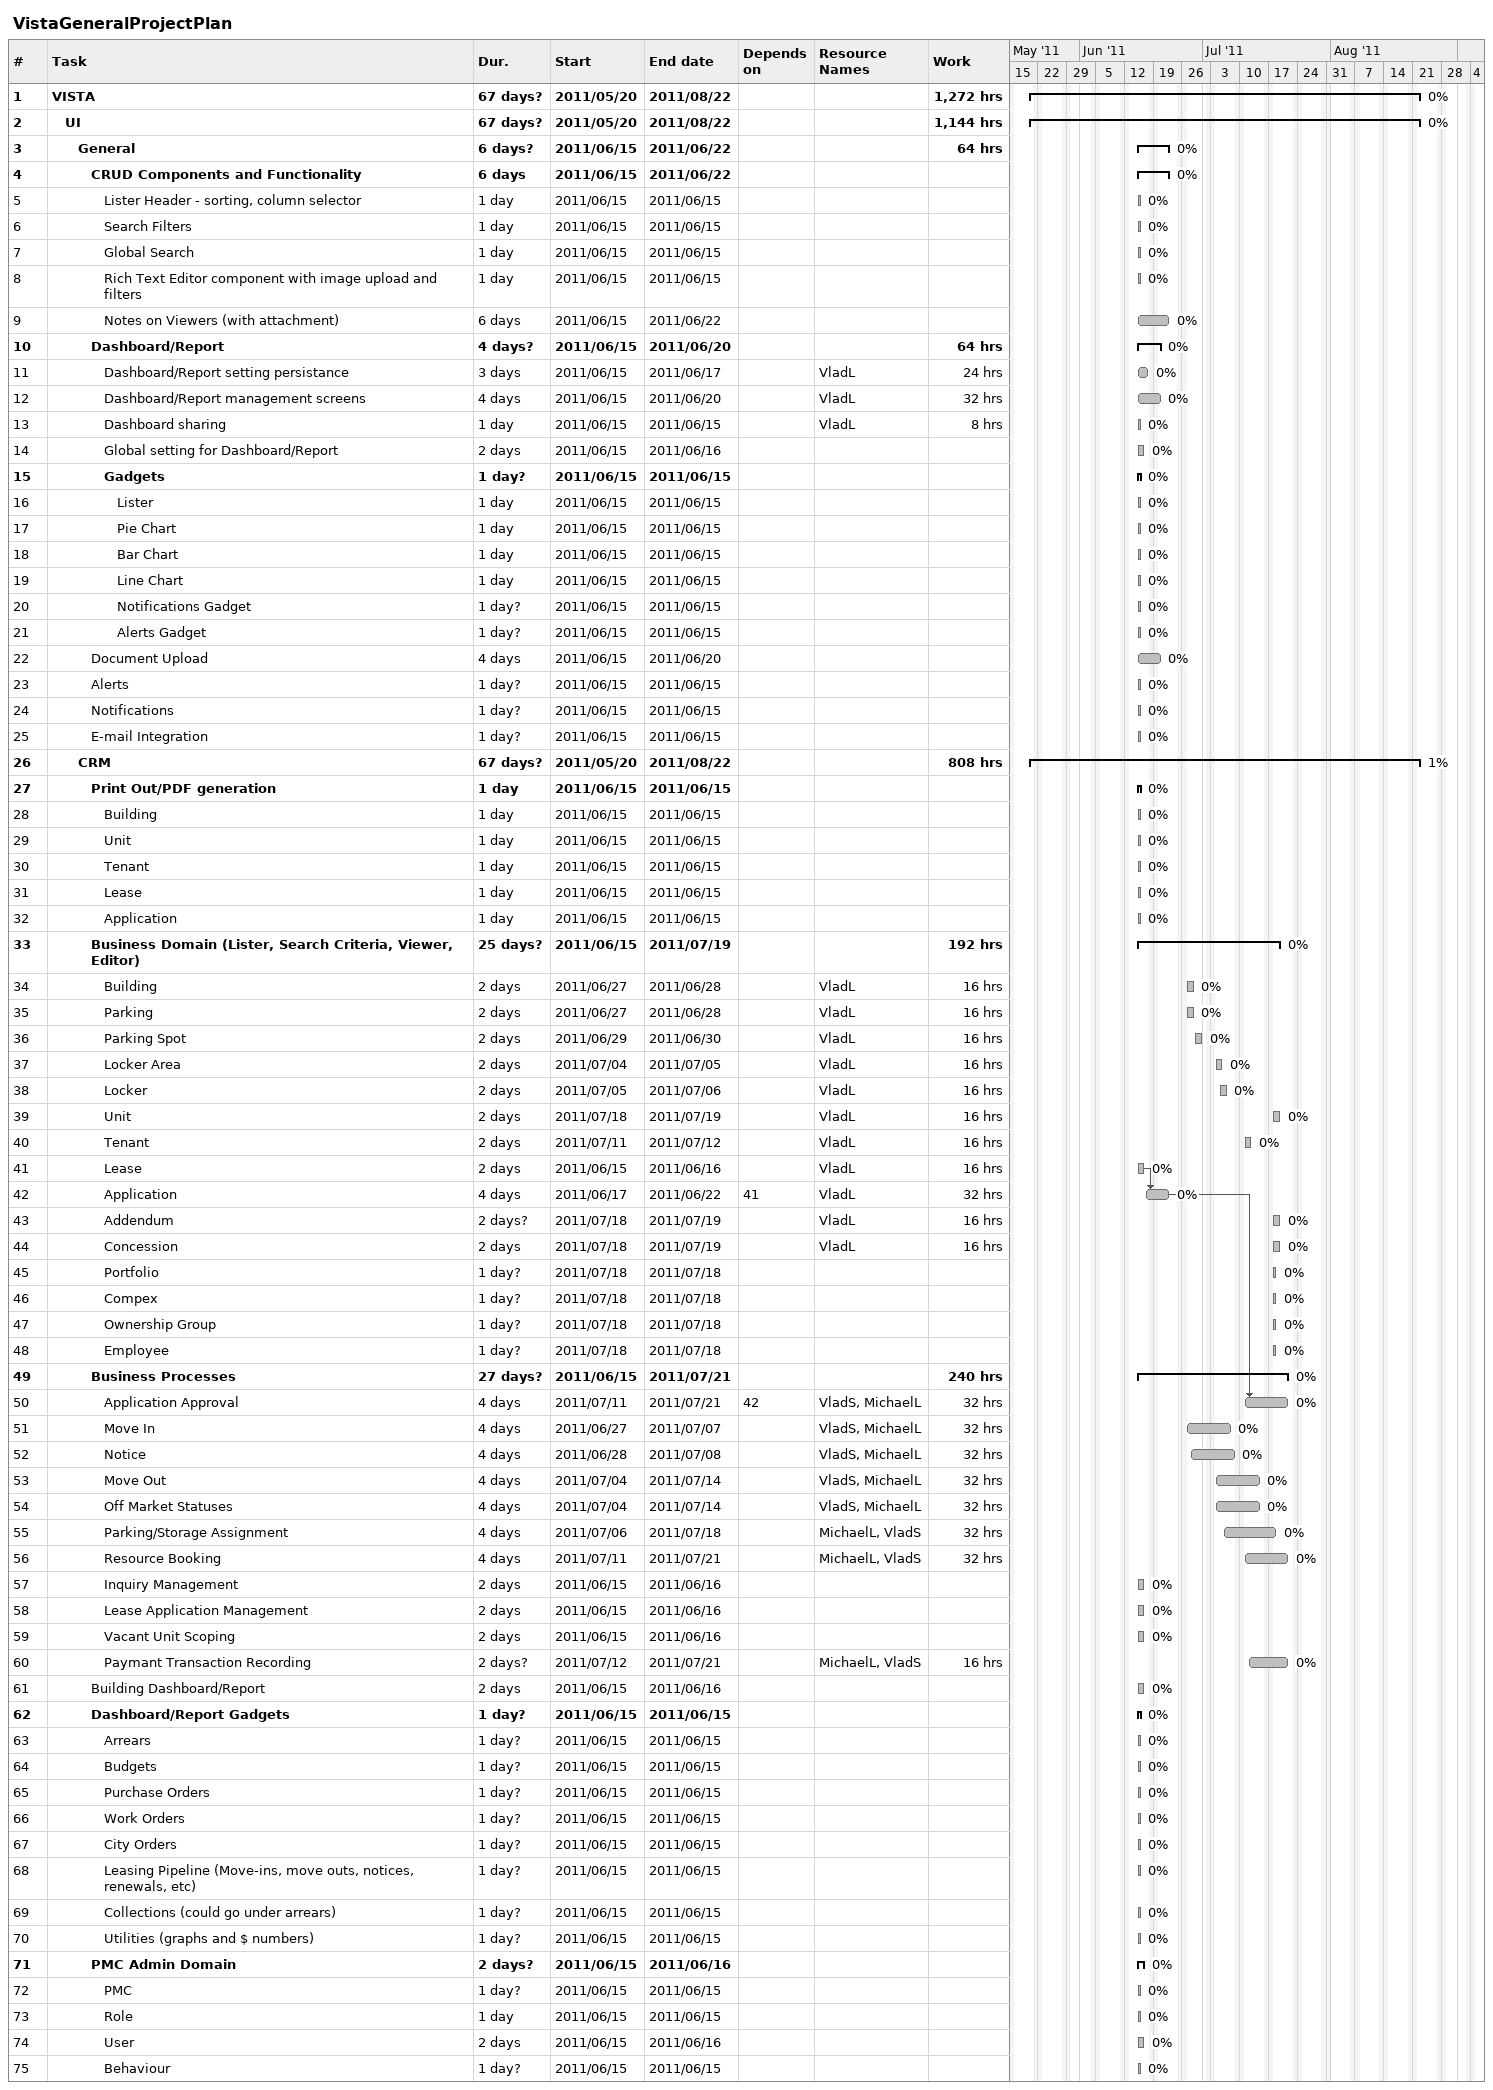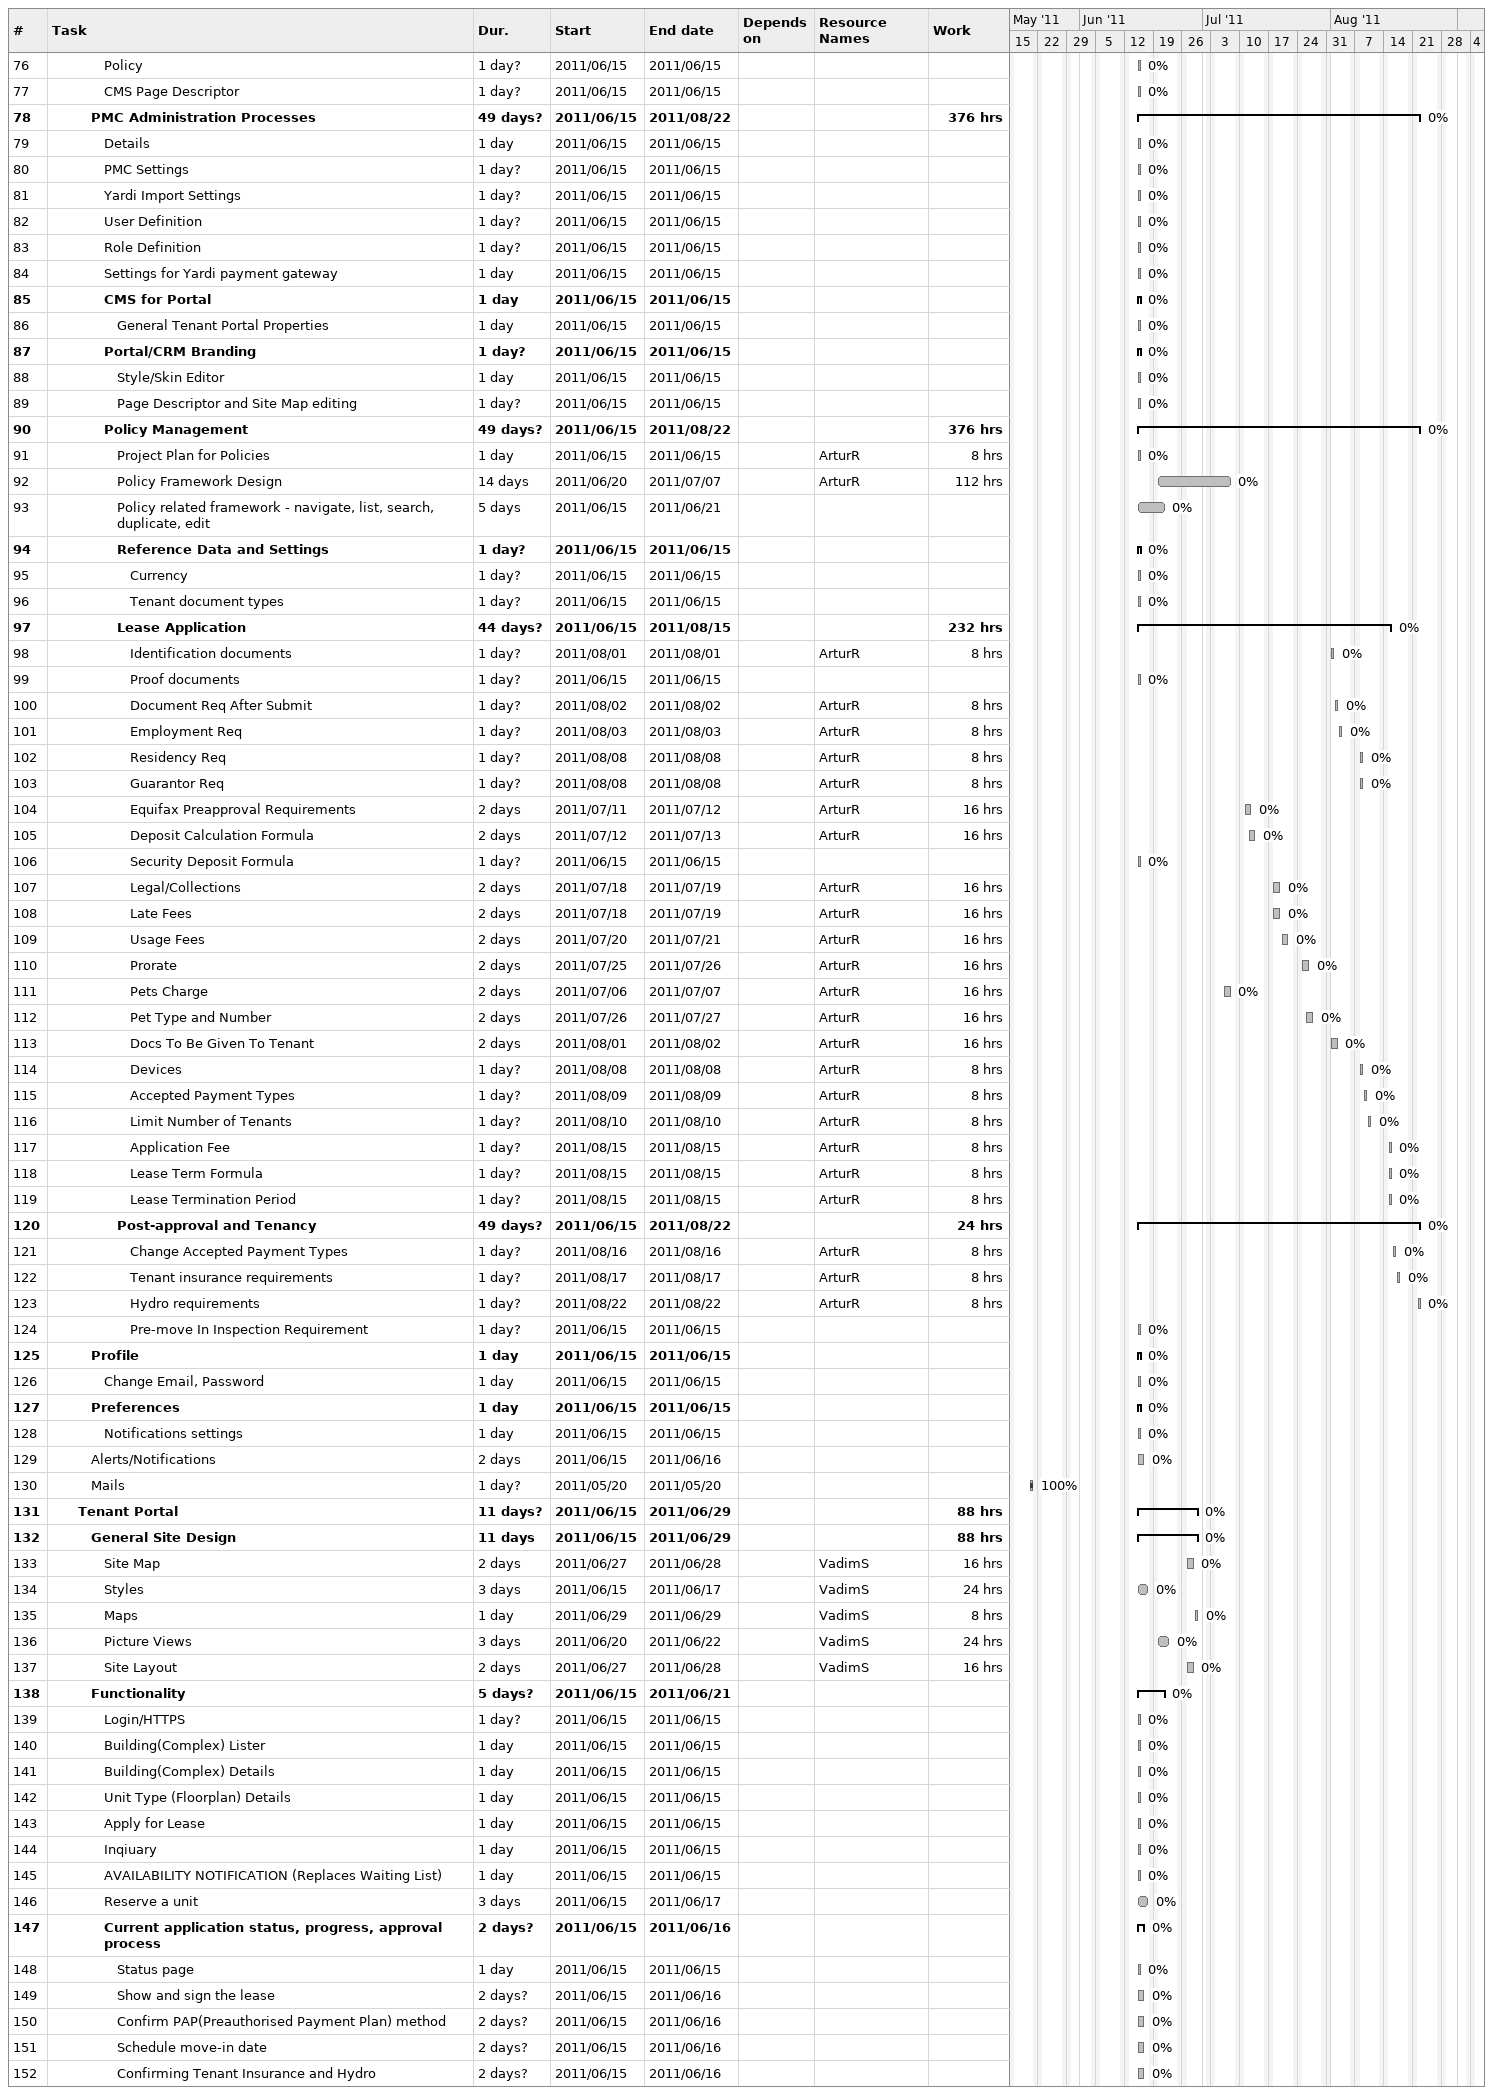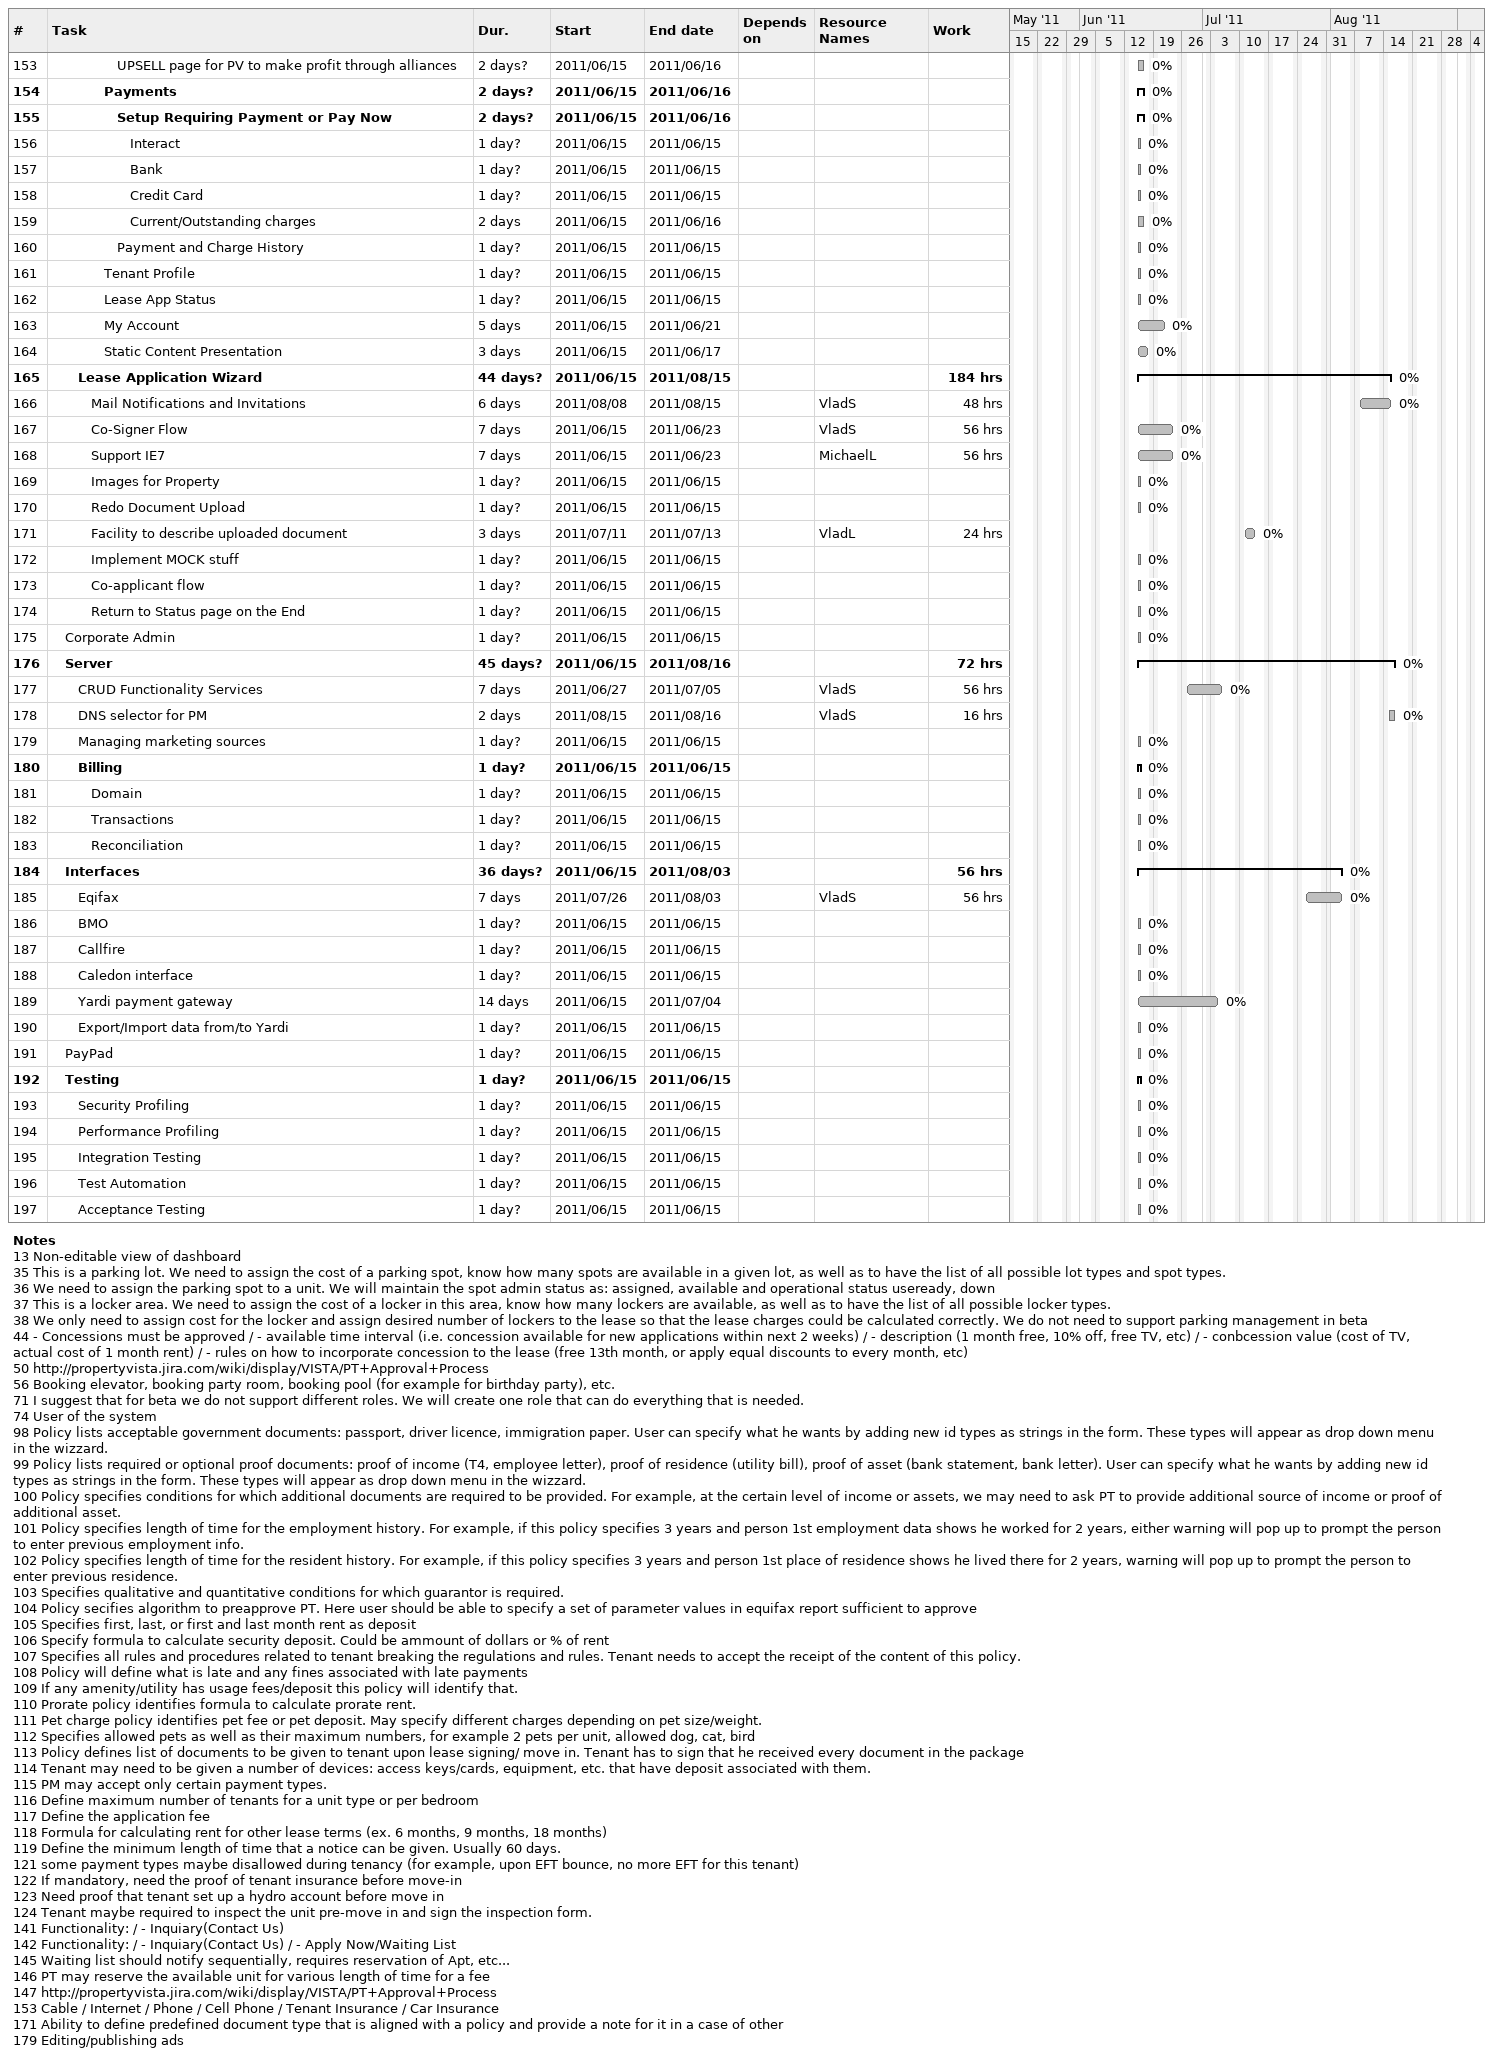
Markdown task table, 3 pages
VistaGeneralProjectPlan

| ID | Level | Task | Duration | Start | Finish | Predecessors | Resources | % complete | Work (h) |
|---|---|---|---|---|---|---|---|---|---|
| 1 | 1 | **VISTA** | 67d? | 2011-05-20 | 2011-08-22 |  |  | 0 | 1272 |
| 2 | 2 | **UI** | 67d? | 2011-05-20 | 2011-08-22 |  |  | 0 | 1144 |
| 3 | 3 | **General** | 6d? | 2011-06-15 | 2011-06-22 |  |  | 0 | 64 |
| 4 | 4 | **CRUD Components and Functionality** | 6d | 2011-06-15 | 2011-06-22 |  |  | 0 |  |
| 5 | 5 | Lister Header - sorting, column selector | 1d | 2011-06-15 | 2011-06-15 |  |  | 0 |  |
| 6 | 5 | Search Filters | 1d | 2011-06-15 | 2011-06-15 |  |  | 0 |  |
| 7 | 5 | Global Search | 1d | 2011-06-15 | 2011-06-15 |  |  | 0 |  |
| 8 | 5 | Rich Text Editor component with image upload and filters | 1d | 2011-06-15 | 2011-06-15 |  |  | 0 |  |
| 9 | 5 | Notes on Viewers (with attachment) | 6d | 2011-06-15 | 2011-06-22 |  |  | 0 |  |
| 10 | 4 | **Dashboard/Report** | 4d? | 2011-06-15 | 2011-06-20 |  |  | 0 | 64 |
| 11 | 5 | Dashboard/Report setting persistance | 3d | 2011-06-15 | 2011-06-17 |  | VladL | 0 | 24 |
| 12 | 5 | Dashboard/Report management screens | 4d | 2011-06-15 | 2011-06-20 |  | VladL | 0 | 32 |
| 13 | 5 | Dashboard sharing | 1d | 2011-06-15 | 2011-06-15 |  | VladL | 0 | 8 |
| 14 | 5 | Global setting for Dashboard/Report | 2d | 2011-06-15 | 2011-06-16 |  |  | 0 |  |
| 15 | 5 | **Gadgets** | 1d? | 2011-06-15 | 2011-06-15 |  |  | 0 |  |
| 16 | 6 | Lister | 1d | 2011-06-15 | 2011-06-15 |  |  | 0 |  |
| 17 | 6 | Pie Chart | 1d | 2011-06-15 | 2011-06-15 |  |  | 0 |  |
| 18 | 6 | Bar Chart | 1d | 2011-06-15 | 2011-06-15 |  |  | 0 |  |
| 19 | 6 | Line Chart | 1d | 2011-06-15 | 2011-06-15 |  |  | 0 |  |
| 20 | 6 | Notifications Gadget | 1d? | 2011-06-15 | 2011-06-15 |  |  | 0 |  |
| 21 | 6 | Alerts Gadget | 1d? | 2011-06-15 | 2011-06-15 |  |  | 0 |  |
| 22 | 4 | Document Upload | 4d | 2011-06-15 | 2011-06-20 |  |  | 0 |  |
| 23 | 4 | Alerts | 1d? | 2011-06-15 | 2011-06-15 |  |  | 0 |  |
| 24 | 4 | Notifications | 1d? | 2011-06-15 | 2011-06-15 |  |  | 0 |  |
| 25 | 4 | E-mail Integration | 1d? | 2011-06-15 | 2011-06-15 |  |  | 0 |  |
| 26 | 3 | **CRM** | 67d? | 2011-05-20 | 2011-08-22 |  |  | 1 | 808 |
| 27 | 4 | **Print Out/PDF generation** | 1d | 2011-06-15 | 2011-06-15 |  |  | 0 |  |
| 28 | 5 | Building | 1d | 2011-06-15 | 2011-06-15 |  |  | 0 |  |
| 29 | 5 | Unit | 1d | 2011-06-15 | 2011-06-15 |  |  | 0 |  |
| 30 | 5 | Tenant | 1d | 2011-06-15 | 2011-06-15 |  |  | 0 |  |
| 31 | 5 | Lease | 1d | 2011-06-15 | 2011-06-15 |  |  | 0 |  |
| 32 | 5 | Application | 1d | 2011-06-15 | 2011-06-15 |  |  | 0 |  |
| 33 | 4 | **Business Domain (Lister, Search Criteria, Viewer, Editor)** | 25d? | 2011-06-15 | 2011-07-19 |  |  | 0 | 192 |
| 34 | 5 | Building | 2d | 2011-06-27 | 2011-06-28 |  | VladL | 0 | 16 |
| 35 | 5 | Parking | 2d | 2011-06-27 | 2011-06-28 |  | VladL | 0 | 16 |
| 36 | 5 | Parking Spot | 2d | 2011-06-29 | 2011-06-30 |  | VladL | 0 | 16 |
| 37 | 5 | Locker Area | 2d | 2011-07-04 | 2011-07-05 |  | VladL | 0 | 16 |
| 38 | 5 | Locker | 2d | 2011-07-05 | 2011-07-06 |  | VladL | 0 | 16 |
| 39 | 5 | Unit | 2d | 2011-07-18 | 2011-07-19 |  | VladL | 0 | 16 |
| 40 | 5 | Tenant | 2d | 2011-07-11 | 2011-07-12 |  | VladL | 0 | 16 |
| 41 | 5 | Lease | 2d | 2011-06-15 | 2011-06-16 |  | VladL | 0 | 16 |
| 42 | 5 | Application | 4d | 2011-06-17 | 2011-06-22 | 41 | VladL | 0 | 32 |
| 43 | 5 | Addendum | 2d? | 2011-07-18 | 2011-07-19 |  | VladL | 0 | 16 |
| 44 | 5 | Concession | 2d | 2011-07-18 | 2011-07-19 |  | VladL | 0 | 16 |
| 45 | 5 | Portfolio | 1d? | 2011-07-18 | 2011-07-18 |  |  | 0 |  |
| 46 | 5 | Compex | 1d? | 2011-07-18 | 2011-07-18 |  |  | 0 |  |
| 47 | 5 | Ownership Group | 1d? | 2011-07-18 | 2011-07-18 |  |  | 0 |  |
| 48 | 5 | Employee | 1d? | 2011-07-18 | 2011-07-18 |  |  | 0 |  |
| 49 | 4 | **Business Processes** | 27d? | 2011-06-15 | 2011-07-21 |  |  | 0 | 240 |
| 50 | 5 | Application Approval | 4d | 2011-07-11 | 2011-07-21 | 42 | VladS, MichaelL | 0 | 32 |
| 51 | 5 | Move In | 4d | 2011-06-27 | 2011-07-07 |  | VladS, MichaelL | 0 | 32 |
| 52 | 5 | Notice | 4d | 2011-06-28 | 2011-07-08 |  | VladS, MichaelL | 0 | 32 |
| 53 | 5 | Move Out | 4d | 2011-07-04 | 2011-07-14 |  | VladS, MichaelL | 0 | 32 |
| 54 | 5 | Off Market Statuses | 4d | 2011-07-04 | 2011-07-14 |  | VladS, MichaelL | 0 | 32 |
| 55 | 5 | Parking/Storage Assignment | 4d | 2011-07-06 | 2011-07-18 |  | MichaelL, VladS | 0 | 32 |
| 56 | 5 | Resource Booking | 4d | 2011-07-11 | 2011-07-21 |  | MichaelL, VladS | 0 | 32 |
| 57 | 5 | Inquiry Management | 2d | 2011-06-15 | 2011-06-16 |  |  | 0 |  |
| 58 | 5 | Lease Application Management | 2d | 2011-06-15 | 2011-06-16 |  |  | 0 |  |
| 59 | 5 | Vacant Unit Scoping | 2d | 2011-06-15 | 2011-06-16 |  |  | 0 |  |
| 60 | 5 | Paymant Transaction Recording | 2d? | 2011-07-12 | 2011-07-21 |  | MichaelL, VladS | 0 | 16 |
| 61 | 4 | Building Dashboard/Report | 2d | 2011-06-15 | 2011-06-16 |  |  | 0 |  |
| 62 | 4 | **Dashboard/Report Gadgets** | 1d? | 2011-06-15 | 2011-06-15 |  |  | 0 |  |
| 63 | 5 | Arrears | 1d? | 2011-06-15 | 2011-06-15 |  |  | 0 |  |
| 64 | 5 | Budgets | 1d? | 2011-06-15 | 2011-06-15 |  |  | 0 |  |
| 65 | 5 | Purchase Orders | 1d? | 2011-06-15 | 2011-06-15 |  |  | 0 |  |
| 66 | 5 | Work Orders | 1d? | 2011-06-15 | 2011-06-15 |  |  | 0 |  |
| 67 | 5 | City Orders | 1d? | 2011-06-15 | 2011-06-15 |  |  | 0 |  |
| 68 | 5 | Leasing Pipeline (Move-ins, move outs, notices, renewals, etc) | 1d? | 2011-06-15 | 2011-06-15 |  |  | 0 |  |
| 69 | 5 | Collections (could go under arrears) | 1d? | 2011-06-15 | 2011-06-15 |  |  | 0 |  |
| 70 | 5 | Utilities (graphs and $ numbers) | 1d? | 2011-06-15 | 2011-06-15 |  |  | 0 |  |
| 71 | 4 | **PMC Admin Domain** | 2d? | 2011-06-15 | 2011-06-16 |  |  | 0 |  |
| 72 | 5 | PMC | 1d? | 2011-06-15 | 2011-06-15 |  |  | 0 |  |
| 73 | 5 | Role | 1d | 2011-06-15 | 2011-06-15 |  |  | 0 |  |
| 74 | 5 | User | 2d | 2011-06-15 | 2011-06-16 |  |  | 0 |  |
| 75 | 5 | Behaviour | 1d? | 2011-06-15 | 2011-06-15 |  |  | 0 |  |
| 76 | 5 | Policy | 1d? | 2011-06-15 | 2011-06-15 |  |  | 0 |  |
| 77 | 5 | CMS Page Descriptor | 1d? | 2011-06-15 | 2011-06-15 |  |  | 0 |  |
| 78 | 4 | **PMC Administration Processes** | 49d? | 2011-06-15 | 2011-08-22 |  |  | 0 | 376 |
| 79 | 5 | Details | 1d | 2011-06-15 | 2011-06-15 |  |  | 0 |  |
| 80 | 5 | PMC Settings | 1d? | 2011-06-15 | 2011-06-15 |  |  | 0 |  |
| 81 | 5 | Yardi Import Settings | 1d? | 2011-06-15 | 2011-06-15 |  |  | 0 |  |
| 82 | 5 | User Definition | 1d? | 2011-06-15 | 2011-06-15 |  |  | 0 |  |
| 83 | 5 | Role Definition | 1d? | 2011-06-15 | 2011-06-15 |  |  | 0 |  |
| 84 | 5 | Settings for Yardi payment gateway | 1d | 2011-06-15 | 2011-06-15 |  |  | 0 |  |
| 85 | 5 | **CMS for Portal** | 1d | 2011-06-15 | 2011-06-15 |  |  | 0 |  |
| 86 | 6 | General Tenant Portal Properties | 1d | 2011-06-15 | 2011-06-15 |  |  | 0 |  |
| 87 | 5 | **Portal/CRM Branding** | 1d? | 2011-06-15 | 2011-06-15 |  |  | 0 |  |
| 88 | 6 | Style/Skin Editor | 1d | 2011-06-15 | 2011-06-15 |  |  | 0 |  |
| 89 | 6 | Page Descriptor and Site Map editing | 1d? | 2011-06-15 | 2011-06-15 |  |  | 0 |  |
| 90 | 5 | **Policy Management** | 49d? | 2011-06-15 | 2011-08-22 |  |  | 0 | 376 |
| 91 | 6 | Project Plan for Policies | 1d | 2011-06-15 | 2011-06-15 |  | ArturR | 0 | 8 |
| 92 | 6 | Policy Framework Design | 14d | 2011-06-20 | 2011-07-07 |  | ArturR | 0 | 112 |
| 93 | 6 | Policy related framework - navigate, list, search, duplicate, edit | 5d | 2011-06-15 | 2011-06-21 |  |  | 0 |  |
| 94 | 6 | **Reference Data and Settings** | 1d? | 2011-06-15 | 2011-06-15 |  |  | 0 |  |
| 95 | 7 | Currency | 1d? | 2011-06-15 | 2011-06-15 |  |  | 0 |  |
| 96 | 7 | Tenant document types | 1d? | 2011-06-15 | 2011-06-15 |  |  | 0 |  |
| 97 | 6 | **Lease Application** | 44d? | 2011-06-15 | 2011-08-15 |  |  | 0 | 232 |
| 98 | 7 | Identification documents | 1d? | 2011-08-01 | 2011-08-01 |  | ArturR | 0 | 8 |
| 99 | 7 | Proof documents | 1d? | 2011-06-15 | 2011-06-15 |  |  | 0 |  |
| 100 | 7 | Document Req After Submit | 1d? | 2011-08-02 | 2011-08-02 |  | ArturR | 0 | 8 |
| 101 | 7 | Employment Req | 1d? | 2011-08-03 | 2011-08-03 |  | ArturR | 0 | 8 |
| 102 | 7 | Residency Req | 1d? | 2011-08-08 | 2011-08-08 |  | ArturR | 0 | 8 |
| 103 | 7 | Guarantor Req | 1d? | 2011-08-08 | 2011-08-08 |  | ArturR | 0 | 8 |
| 104 | 7 | Equifax Preapproval Requirements | 2d | 2011-07-11 | 2011-07-12 |  | ArturR | 0 | 16 |
| 105 | 7 | Deposit Calculation Formula | 2d | 2011-07-12 | 2011-07-13 |  | ArturR | 0 | 16 |
| 106 | 7 | Security Deposit Formula | 1d? | 2011-06-15 | 2011-06-15 |  |  | 0 |  |
| 107 | 7 | Legal/Collections | 2d | 2011-07-18 | 2011-07-19 |  | ArturR | 0 | 16 |
| 108 | 7 | Late Fees | 2d | 2011-07-18 | 2011-07-19 |  | ArturR | 0 | 16 |
| 109 | 7 | Usage Fees | 2d | 2011-07-20 | 2011-07-21 |  | ArturR | 0 | 16 |
| 110 | 7 | Prorate | 2d | 2011-07-25 | 2011-07-26 |  | ArturR | 0 | 16 |
| 111 | 7 | Pets Charge | 2d | 2011-07-06 | 2011-07-07 |  | ArturR | 0 | 16 |
| 112 | 7 | Pet Type and Number | 2d | 2011-07-26 | 2011-07-27 |  | ArturR | 0 | 16 |
| 113 | 7 | Docs To Be Given To Tenant | 2d | 2011-08-01 | 2011-08-02 |  | ArturR | 0 | 16 |
| 114 | 7 | Devices | 1d? | 2011-08-08 | 2011-08-08 |  | ArturR | 0 | 8 |
| 115 | 7 | Accepted Payment Types | 1d? | 2011-08-09 | 2011-08-09 |  | ArturR | 0 | 8 |
| 116 | 7 | Limit Number of Tenants | 1d? | 2011-08-10 | 2011-08-10 |  | ArturR | 0 | 8 |
| 117 | 7 | Application Fee | 1d? | 2011-08-15 | 2011-08-15 |  | ArturR | 0 | 8 |
| 118 | 7 | Lease Term Formula | 1d? | 2011-08-15 | 2011-08-15 |  | ArturR | 0 | 8 |
| 119 | 7 | Lease Termination Period | 1d? | 2011-08-15 | 2011-08-15 |  | ArturR | 0 | 8 |
| 120 | 6 | **Post-approval and Tenancy** | 49d? | 2011-06-15 | 2011-08-22 |  |  | 0 | 24 |
| 121 | 7 | Change Accepted Payment Types | 1d? | 2011-08-16 | 2011-08-16 |  | ArturR | 0 | 8 |
| 122 | 7 | Tenant insurance requirements | 1d? | 2011-08-17 | 2011-08-17 |  | ArturR | 0 | 8 |
| 123 | 7 | Hydro requirements | 1d? | 2011-08-22 | 2011-08-22 |  | ArturR | 0 | 8 |
| 124 | 7 | Pre-move In Inspection Requirement | 1d? | 2011-06-15 | 2011-06-15 |  |  | 0 |  |
| 125 | 4 | **Profile** | 1d | 2011-06-15 | 2011-06-15 |  |  | 0 |  |
| 126 | 5 | Change Email, Password | 1d | 2011-06-15 | 2011-06-15 |  |  | 0 |  |
| 127 | 4 | **Preferences** | 1d | 2011-06-15 | 2011-06-15 |  |  | 0 |  |
| 128 | 5 | Notifications settings | 1d | 2011-06-15 | 2011-06-15 |  |  | 0 |  |
| 129 | 4 | Alerts/Notifications | 2d | 2011-06-15 | 2011-06-16 |  |  | 0 |  |
| 130 | 4 | Mails | 1d? | 2011-05-20 | 2011-05-20 |  |  | 100 |  |
| 131 | 3 | **Tenant Portal** | 11d? | 2011-06-15 | 2011-06-29 |  |  | 0 | 88 |
| 132 | 4 | **General Site Design** | 11d | 2011-06-15 | 2011-06-29 |  |  | 0 | 88 |
| 133 | 5 | Site Map | 2d | 2011-06-27 | 2011-06-28 |  | VadimS | 0 | 16 |
| 134 | 5 | Styles | 3d | 2011-06-15 | 2011-06-17 |  | VadimS | 0 | 24 |
| 135 | 5 | Maps | 1d | 2011-06-29 | 2011-06-29 |  | VadimS | 0 | 8 |
| 136 | 5 | Picture Views | 3d | 2011-06-20 | 2011-06-22 |  | VadimS | 0 | 24 |
| 137 | 5 | Site Layout | 2d | 2011-06-27 | 2011-06-28 |  | VadimS | 0 | 16 |
| 138 | 4 | **Functionality** | 5d? | 2011-06-15 | 2011-06-21 |  |  | 0 |  |
| 139 | 5 | Login/HTTPS | 1d? | 2011-06-15 | 2011-06-15 |  |  | 0 |  |
| 140 | 5 | Building(Complex) Lister | 1d | 2011-06-15 | 2011-06-15 |  |  | 0 |  |
| 141 | 5 | Building(Complex) Details | 1d | 2011-06-15 | 2011-06-15 |  |  | 0 |  |
| 142 | 5 | Unit Type (Floorplan) Details | 1d | 2011-06-15 | 2011-06-15 |  |  | 0 |  |
| 143 | 5 | Apply for Lease | 1d | 2011-06-15 | 2011-06-15 |  |  | 0 |  |
| 144 | 5 | Inqiuary | 1d | 2011-06-15 | 2011-06-15 |  |  | 0 |  |
| 145 | 5 | AVAILABILITY NOTIFICATION (Replaces Waiting List) | 1d | 2011-06-15 | 2011-06-15 |  |  | 0 |  |
| 146 | 5 | Reserve a unit | 3d | 2011-06-15 | 2011-06-17 |  |  | 0 |  |
| 147 | 5 | **Current application status, progress, approval process** | 2d? | 2011-06-15 | 2011-06-16 |  |  | 0 |  |
| 148 | 6 | Status page | 1d | 2011-06-15 | 2011-06-15 |  |  | 0 |  |
| 149 | 6 | Show and sign the lease | 2d? | 2011-06-15 | 2011-06-16 |  |  | 0 |  |
| 150 | 6 | Confirm PAP(Preauthorised Payment Plan) method | 2d? | 2011-06-15 | 2011-06-16 |  |  | 0 |  |
| 151 | 6 | Schedule move-in date | 2d? | 2011-06-15 | 2011-06-16 |  |  | 0 |  |
| 152 | 6 | Confirming Tenant Insurance and Hydro | 2d? | 2011-06-15 | 2011-06-16 |  |  | 0 |  |
| 153 | 6 | UPSELL page for PV to make profit through alliances | 2d? | 2011-06-15 | 2011-06-16 |  |  | 0 |  |
| 154 | 5 | **Payments** | 2d? | 2011-06-15 | 2011-06-16 |  |  | 0 |  |
| 155 | 6 | **Setup Requiring Payment or Pay Now** | 2d? | 2011-06-15 | 2011-06-16 |  |  | 0 |  |
| 156 | 7 | Interact | 1d? | 2011-06-15 | 2011-06-15 |  |  | 0 |  |
| 157 | 7 | Bank | 1d? | 2011-06-15 | 2011-06-15 |  |  | 0 |  |
| 158 | 7 | Credit Card | 1d? | 2011-06-15 | 2011-06-15 |  |  | 0 |  |
| 159 | 7 | Current/Outstanding charges | 2d | 2011-06-15 | 2011-06-16 |  |  | 0 |  |
| 160 | 6 | Payment and Charge History | 1d? | 2011-06-15 | 2011-06-15 |  |  | 0 |  |
| 161 | 5 | Tenant Profile | 1d? | 2011-06-15 | 2011-06-15 |  |  | 0 |  |
| 162 | 5 | Lease App Status | 1d? | 2011-06-15 | 2011-06-15 |  |  | 0 |  |
| 163 | 5 | My Account | 5d | 2011-06-15 | 2011-06-21 |  |  | 0 |  |
| 164 | 5 | Static Content Presentation | 3d | 2011-06-15 | 2011-06-17 |  |  | 0 |  |
| 165 | 3 | **Lease Application Wizard** | 44d? | 2011-06-15 | 2011-08-15 |  |  | 0 | 184 |
| 166 | 4 | Mail Notifications and Invitations | 6d | 2011-08-08 | 2011-08-15 |  | VladS | 0 | 48 |
| 167 | 4 | Co-Signer Flow | 7d | 2011-06-15 | 2011-06-23 |  | VladS | 0 | 56 |
| 168 | 4 | Support IE7 | 7d | 2011-06-15 | 2011-06-23 |  | MichaelL | 0 | 56 |
| 169 | 4 | Images for Property | 1d? | 2011-06-15 | 2011-06-15 |  |  | 0 |  |
| 170 | 4 | Redo Document Upload | 1d? | 2011-06-15 | 2011-06-15 |  |  | 0 |  |
| 171 | 4 | Facility to describe uploaded document | 3d | 2011-07-11 | 2011-07-13 |  | VladL | 0 | 24 |
| 172 | 4 | Implement MOCK stuff | 1d? | 2011-06-15 | 2011-06-15 |  |  | 0 |  |
| 173 | 4 | Co-applicant flow | 1d? | 2011-06-15 | 2011-06-15 |  |  | 0 |  |
| 174 | 4 | Return to Status page on the End | 1d? | 2011-06-15 | 2011-06-15 |  |  | 0 |  |
| 175 | 2 | Corporate Admin | 1d? | 2011-06-15 | 2011-06-15 |  |  | 0 |  |
| 176 | 2 | **Server** | 45d? | 2011-06-15 | 2011-08-16 |  |  | 0 | 72 |
| 177 | 3 | CRUD Functionality Services | 7d | 2011-06-27 | 2011-07-05 |  | VladS | 0 | 56 |
| 178 | 3 | DNS selector for PM | 2d | 2011-08-15 | 2011-08-16 |  | VladS | 0 | 16 |
| 179 | 3 | Managing marketing sources | 1d? | 2011-06-15 | 2011-06-15 |  |  | 0 |  |
| 180 | 3 | **Billing** | 1d? | 2011-06-15 | 2011-06-15 |  |  | 0 |  |
| 181 | 4 | Domain | 1d? | 2011-06-15 | 2011-06-15 |  |  | 0 |  |
| 182 | 4 | Transactions | 1d? | 2011-06-15 | 2011-06-15 |  |  | 0 |  |
| 183 | 4 | Reconciliation | 1d? | 2011-06-15 | 2011-06-15 |  |  | 0 |  |
| 184 | 2 | **Interfaces** | 36d? | 2011-06-15 | 2011-08-03 |  |  | 0 | 56 |
| 185 | 3 | Eqifax | 7d | 2011-07-26 | 2011-08-03 |  | VladS | 0 | 56 |
| 186 | 3 | BMO | 1d? | 2011-06-15 | 2011-06-15 |  |  | 0 |  |
| 187 | 3 | Callfire | 1d? | 2011-06-15 | 2011-06-15 |  |  | 0 |  |
| 188 | 3 | Caledon interface | 1d? | 2011-06-15 | 2011-06-15 |  |  | 0 |  |
| 189 | 3 | Yardi payment gateway | 14d | 2011-06-15 | 2011-07-04 |  |  | 0 |  |
| 190 | 3 | Export/Import data from/to Yardi | 1d? | 2011-06-15 | 2011-06-15 |  |  | 0 |  |
| 191 | 2 | PayPad | 1d? | 2011-06-15 | 2011-06-15 |  |  | 0 |  |
| 192 | 2 | **Testing** | 1d? | 2011-06-15 | 2011-06-15 |  |  | 0 |  |
| 193 | 3 | Security Profiling | 1d? | 2011-06-15 | 2011-06-15 |  |  | 0 |  |
| 194 | 3 | Performance Profiling | 1d? | 2011-06-15 | 2011-06-15 |  |  | 0 |  |
| 195 | 3 | Integration Testing | 1d? | 2011-06-15 | 2011-06-15 |  |  | 0 |  |
| 196 | 3 | Test Automation | 1d? | 2011-06-15 | 2011-06-15 |  |  | 0 |  |
| 197 | 3 | Acceptance Testing | 1d? | 2011-06-15 | 2011-06-15 |  |  | 0 |  |

Notes
- 13: Non-editable view of dashboard
- 35: This is a parking lot. We need to assign the cost of a parking spot, know how many spots are available in a given lot, as well as to have the list of all possible lot types and spot types.
- 36: We need to assign the parking spot to a unit. We will maintain the spot admin status as: assigned, available and operational status useready, down
- 37: This is a locker area. We need to assign the cost of a locker in this area, know how many lockers are available, as well as to have the list of all possible locker types.
- 38: We only need to assign cost for the locker and assign desired number of lockers to the lease so that the lease charges could be calculated correctly. We do not need to support parking management in beta
- 44: - Concessions must be approved / - available time interval (i.e. concession available for new applications within next 2 weeks) / - description (1 month free, 10% off, free TV, etc) / - conbcession value (cost of TV, actual cost of 1 month rent) / - rules on how to incorporate concession to the lease (free 13th month, or apply equal discounts to every month, etc)
- 50: http://propertyvista.jira.com/wiki/display/VISTA/PT+Approval+Process
- 56: Booking elevator, booking party room, booking pool (for example for birthday party), etc.
- 71: I suggest that for beta we do not support different roles. We will create one role that can do everything that is needed.
- 74: User of the system
- 98: Policy lists acceptable government documents: passport, driver licence, immigration paper. User can specify what he wants by adding new id types as strings in the form. These types will appear as drop down menu in the wizzard.
- 99: Policy lists required or optional proof documents: proof of income (T4, employee letter), proof of residence (utility bill), proof of asset (bank statement, bank letter). User can specify what he wants by adding new id types as strings in the form. These types will appear as drop down menu in the wizzard.
- 100: Policy specifies conditions for which additional documents are required to be provided. For example, at the certain level of income or assets, we may need to ask PT to provide additional source of income or proof of additional asset.
- 101: Policy specifies length of time for the employment history. For example, if this policy specifies 3 years and person 1st employment data shows he worked for 2 years, either warning will pop up to prompt the person to enter previous employment info.
- 102: Policy specifies length of time for the resident history. For example, if this policy specifies 3 years and person 1st place of residence shows he lived there for 2 years, warning will pop up to prompt the person to enter previous residence.
- 103: Specifies qualitative and quantitative conditions for which guarantor is required.
- 104: Policy secifies algorithm to preapprove PT. Here user should be able to specify a set of parameter values in equifax report sufficient to approve
- 105: Specifies first, last, or first and last month rent as deposit
- 106: Specify formula to calculate security deposit. Could be ammount of dollars or % of rent
- 107: Specifies all rules and procedures related to tenant breaking the regulations and rules. Tenant needs to accept the receipt of the content of this policy.
- 108: Policy will define what is late and any fines associated with late payments
- 109: If any amenity/utility has usage fees/deposit this policy will identify that.
- 110: Prorate policy identifies formula to calculate prorate rent.
- 111: Pet charge policy identifies pet fee or pet deposit. May specify different charges depending on pet size/weight.
- 112: Specifies allowed pets as well as their maximum numbers, for example 2 pets per unit, allowed dog, cat, bird
- 113: Policy defines list of documents to be given to tenant upon lease signing/ move in. Tenant has to sign that he received every document in the package
- 114: Tenant may need to be given a number of devices: access keys/cards, equipment, etc. that have deposit associated with them.
- 115: PM may accept only certain payment types.
- 116: Define maximum number of tenants for a unit type or per bedroom
- 117: Define the application fee
- 118: Formula for calculating rent for other lease terms (ex. 6 months, 9 months, 18 months)
- 119: Define the minimum length of time that a notice can be given. Usually 60 days.
- 121: some payment types maybe disallowed during tenancy (for example, upon EFT bounce, no more EFT for this tenant)
- 122: If mandatory, need the proof of tenant insurance before move-in
- 123: Need proof that tenant set up a hydro account before move in
- 124: Tenant maybe required to inspect the unit pre-move in and sign the inspection form.
- 141: Functionality: / - Inquiary(Contact Us)
- 142: Functionality: / - Inquiary(Contact Us) / - Apply Now/Waiting List
- 145: Waiting list should notify sequentially, requires reservation of Apt, etc...
- 146: PT may reserve the available unit for various length of time for a fee
- 147: http://propertyvista.jira.com/wiki/display/VISTA/PT+Approval+Process
- 153: Cable / Internet / Phone / Cell Phone / Tenant Insurance / Car Insurance
- 171: Ability to define predefined document type that is aligned with a policy and provide a note for it in a case of other
- 179: Editing/publishing ads
